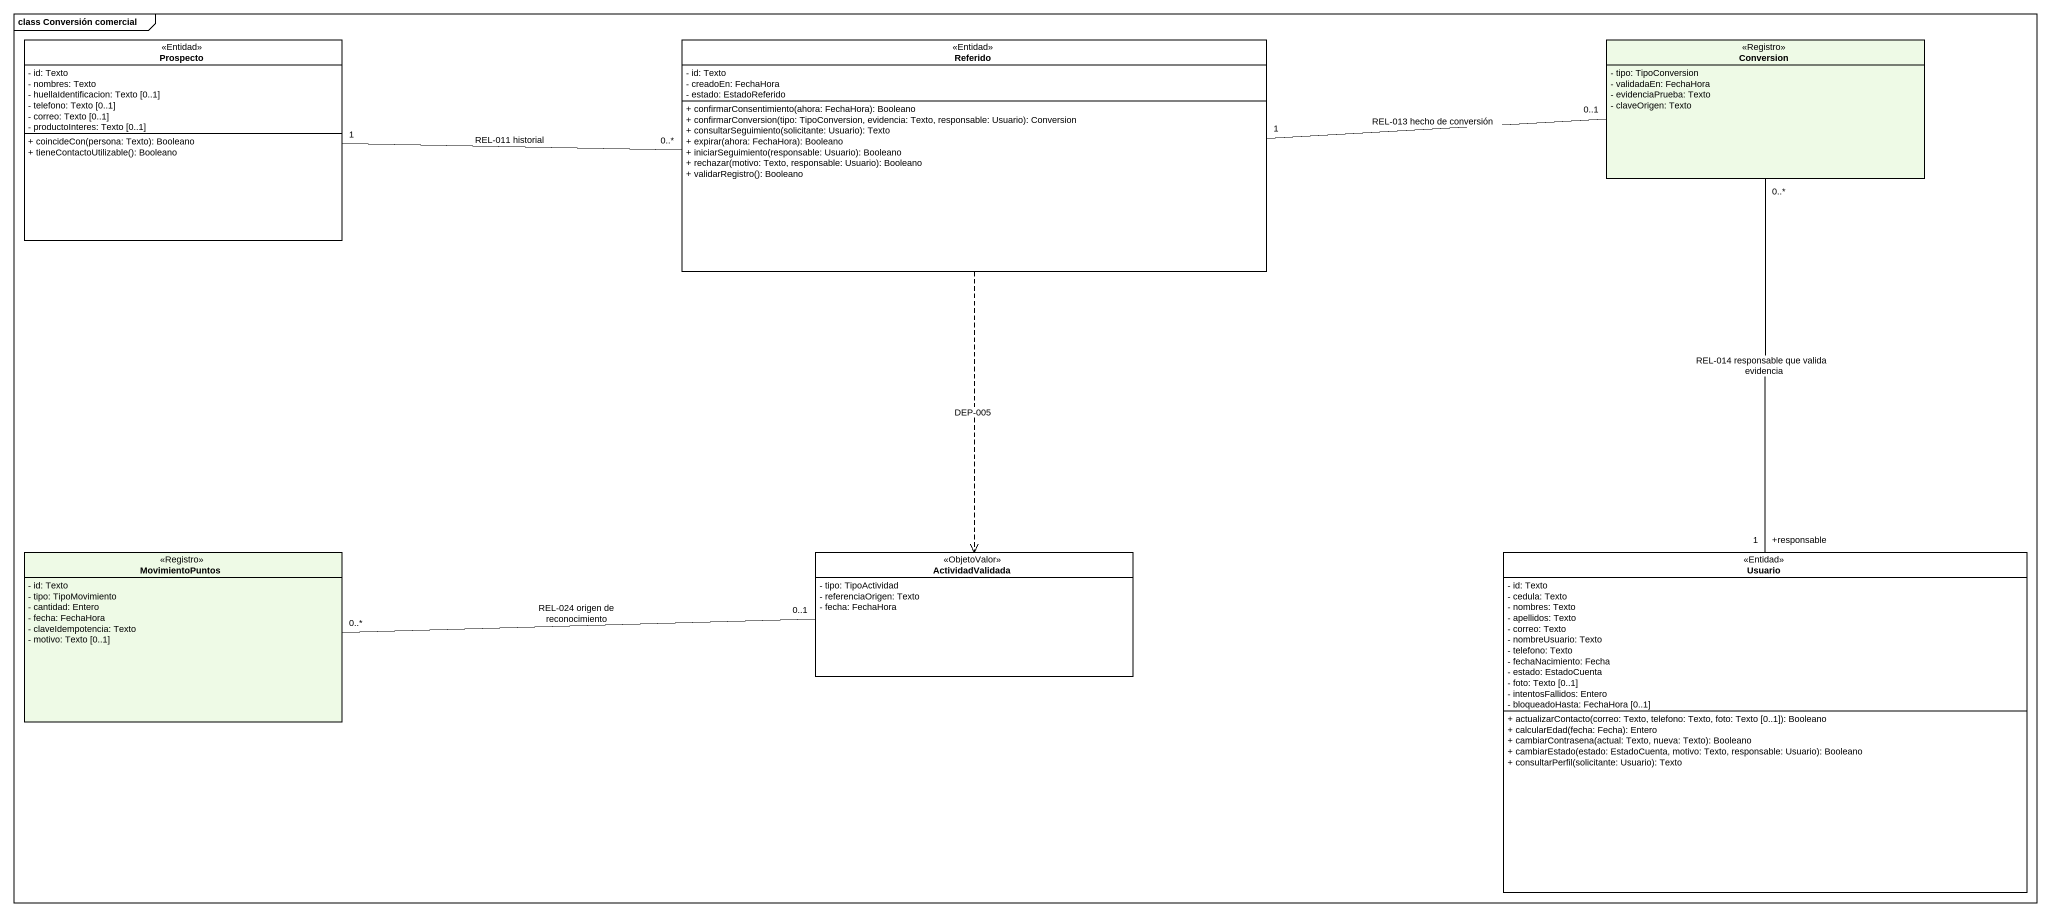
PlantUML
@startuml
mainframe class Conversión comercial
hide circle
hide empty members
skinparam classAttributeIconSize 0
class Prospecto <<Entidad>> #FFFFFF {
  - id: Texto
  - nombres: Texto
  - huellaIdentificacion: Texto [0..1]
  - telefono: Texto [0..1]
  - correo: Texto [0..1]
  - productoInteres: Texto [0..1]
  + coincideCon(persona: Texto): Booleano
  + tieneContactoUtilizable(): Booleano
}
class Referido <<Entidad>> #FFFFFF {
  - id: Texto
  - creadoEn: FechaHora
  - estado: EstadoReferido
  + confirmarConsentimiento(ahora: FechaHora): Booleano
  + confirmarConversion(tipo: TipoConversion, evidencia: Texto, responsable: Usuario): Conversion
  + consultarSeguimiento(solicitante: Usuario): Texto
  + expirar(ahora: FechaHora): Booleano
  + iniciarSeguimiento(responsable: Usuario): Booleano
  + rechazar(motivo: Texto, responsable: Usuario): Booleano
  + validarRegistro(): Booleano
}
class Conversion <<Registro>> #EEFAE6 {
  - tipo: TipoConversion
  - validadaEn: FechaHora
  - evidenciaPrueba: Texto
  - claveOrigen: Texto
}
class MovimientoPuntos <<Registro>> #EEFAE6 {
  - id: Texto
  - tipo: TipoMovimiento
  - cantidad: Entero
  - fecha: FechaHora
  - claveIdempotencia: Texto
  - motivo: Texto [0..1]
}
class ActividadValidada <<ObjetoValor>> #FFFFFF {
  - tipo: TipoActividad
  - referenciaOrigen: Texto
  - fecha: FechaHora
}
class Usuario <<Entidad>> #FFFFFF {
  - id: Texto
  - cedula: Texto
  - nombres: Texto
  - apellidos: Texto
  - correo: Texto
  - nombreUsuario: Texto
  - telefono: Texto
  - fechaNacimiento: Fecha
  - estado: EstadoCuenta
  - foto: Texto [0..1]
  - intentosFallidos: Entero
  - bloqueadoHasta: FechaHora [0..1]
  + actualizarContacto(correo: Texto, telefono: Texto, foto: Texto [0..1]): Booleano
  + calcularEdad(fecha: Fecha): Entero
  + cambiarContrasena(actual: Texto, nueva: Texto): Booleano
  + cambiarEstado(estado: EstadoCuenta, motivo: Texto, responsable: Usuario): Booleano
  + consultarPerfil(solicitante: Usuario): Texto
}
Prospecto "1" -right- "0..*" Referido : REL-011 historial
Referido "1" -right- "0..1" Conversion : REL-013 hecho de conversión
Referido ..> ActividadValidada : DEP-005
ActividadValidada "0..1" -left- "0..*" MovimientoPuntos : REL-024 origen de reconocimiento
Usuario "+responsable\n1" -up- "0..*" Conversion : REL-014 responsable que valida evidencia
@enduml
